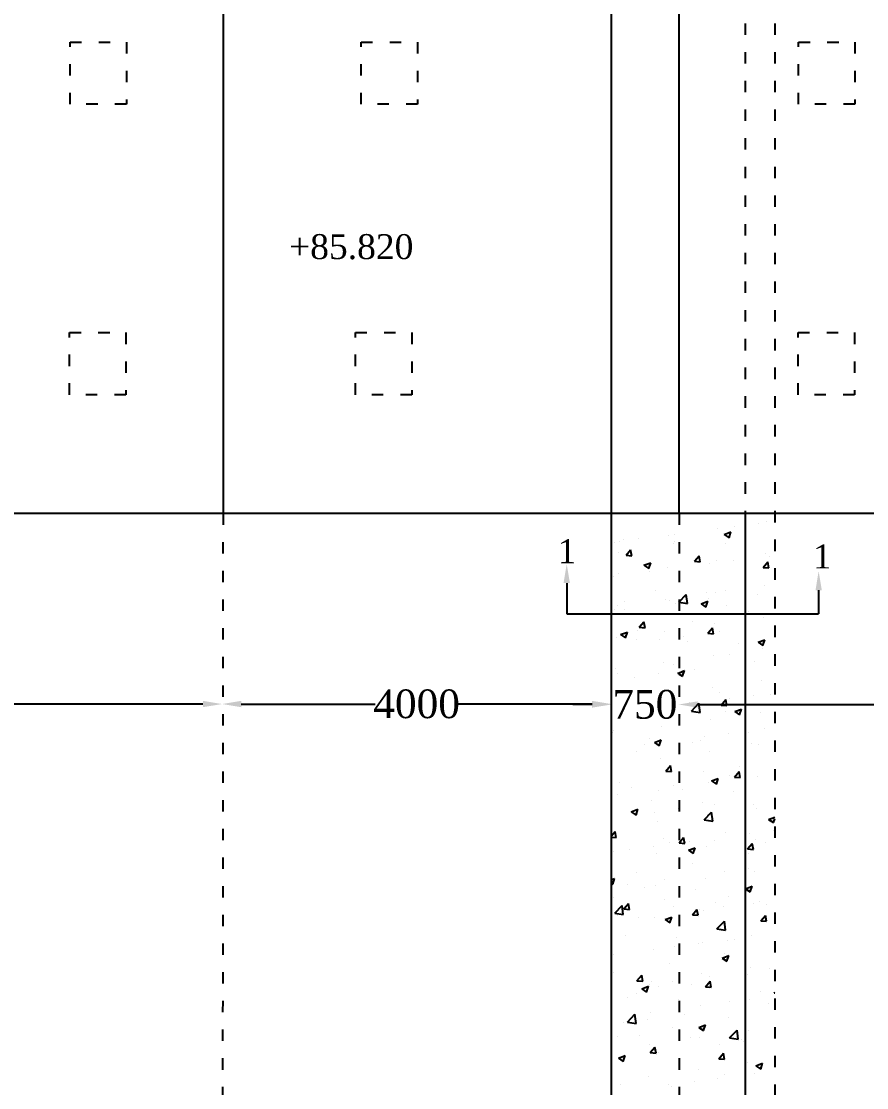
# Model space of a CAD drawing. Header units: millimetres. Extents: x -11858 to -3166, y -2910 to 2562.
# Drawn here: x -9889 to -9005, y -1494 to -379 of the extents above; entities that cross this region are included whole.
import ezdxf

# ---------------------------------------------------------------- set-up
doc = ezdxf.new("R2010")
doc.units = ezdxf.units.MM
doc.header["$MEASUREMENT"] = 0
doc.linetypes.add('ACAD_ISO03W100', pattern=[30, 12, -18])
for name, color, linetype in [('DIM', 5, 'Continuous'), ('DOT LINE', 3, 'ACAD_ISO03W100'), ('DWG. LINE', 1, 'Continuous'), ('HATCH', 2, 'Continuous'), ('TEXT', 7, 'Continuous')]:
    doc.layers.add(name, color=color, linetype=linetype)
doc.styles.get("Standard").update_dxf_attribs({"font": 'TIMES.TTF', "height": 30})

msp = doc.modelspace()

# ---------------------------------------------------------------- linework, layer by layer
at = {"layer": 'DIM', "color": 5}
for p, q in [((-9699, -1093), (-10222.7, -1093)), ((-9659, -1093), (-9518.8, -1093)), ((-9292, -1093), (-9432.2, -1093)), ((-9292, -1093.5), (-9312, -1093.5)), ((-9181.5, -1093.5), (-8956.5, -1093.5)), ((-9181.5, -1093.5), (-9161.5, -1093.5))]:
    msp.add_line(p, q, dxfattribs=at)
at = {"layer": 'DIM'}
for points in [[(-9318.5, -966.5), (-9318.5, -998.5)], [(-9055, -974), (-9055, -998.5)]]:
    msp.add_lwpolyline(points, dxfattribs=at)
for points in [[(-9321.8, -966.5), (-9318.5, -946.5), (-9315.2, -966.5)], [(-9058.3, -974), (-9055, -954), (-9051.7, -974)]]:
    msp.add_solid(points, dxfattribs=at)
at = {"layer": 'DIM', "color": 5}
for points in [[(-9699, -1089.7), (-9699, -1096.3), (-9679, -1093)], [(-9659, -1089.7), (-9659, -1096.3), (-9679, -1093)], [(-9292, -1089.7), (-9292, -1096.3), (-9272, -1093)], [(-9292, -1090.2), (-9292, -1096.8), (-9272, -1093.5)], [(-9181.5, -1090.2), (-9181.5, -1096.8), (-9201.5, -1093.5)], [(-9181.5, -1090.2), (-9181.5, -1096.8), (-9201.5, -1093.5)]]:
    msp.add_solid(points, dxfattribs=at)
at = {"layer": 'DOT LINE'}
for p, q in [((-9132, 39), (-9132, -893.5)), ((-9101, 39), (-9101, -1798.5)), ((-9838, -400.5), (-9779, -400.5)), ((-9838, -465.5), (-9838, -400.5)), ((-9779, -400.5), (-9779, -465.5)), ((-9533.5, -400.5), (-9474.5, -400.5)), ((-9533.5, -465.5), (-9533.5, -400.5)), ((-9474.5, -400.5), (-9474.5, -465.5)), ((-9076, -400.5), (-9017, -400.5)), ((-9076, -465.5), (-9076, -400.5)), ((-9017, -400.5), (-9017, -465.5)), ((-9779, -465.5), (-9838, -465.5)), ((-9474.5, -465.5), (-9533.5, -465.5)), ((-9017, -465.5), (-9076, -465.5)), ((-9838.5, -704.5), (-9779.5, -704.5)), ((-9838.5, -769.5), (-9838.5, -704.5)), ((-9779.5, -704.5), (-9779.5, -769.5)), ((-9539.5, -704.5), (-9480.5, -704.5)), ((-9539.5, -769.5), (-9539.5, -704.5)), ((-9480.5, -704.5), (-9480.5, -769.5)), ((-9076.5, -704.5), (-9017.5, -704.5)), ((-9076.5, -769.5), (-9076.5, -704.5)), ((-9017.5, -704.5), (-9017.5, -769.5)), ((-9779.5, -769.5), (-9838.5, -769.5)), ((-9480.5, -769.5), (-9539.5, -769.5)), ((-9017.5, -769.5), (-9076.5, -769.5)), ((-9678, -893.5), (-9679, -2285.6)), ((-9201, -893.5), (-9201, -1798.5))]:
    msp.add_line(p, q, dxfattribs=at)
at = {"layer": 'DWG. LINE'}
for p, q in [((-9678, 981.5), (-9678, -893.5)), ((-9272, 99), (-9272, -1798.5)), ((-9201, -893.5), (-9201, 39)), ((-11802, -893.5), (-6753.5, -893.5)), ((-9132, -893.5), (-9132, -893.5)), ((-9132, -893.5), (-9132, -1798.5)), ((-9318.5, -998.5), (-9055, -998.5))]:
    msp.add_line(p, q, dxfattribs=at)
at = {"layer": 'HATCH'}
for p, q in [((-9109.1, -902.2), (-9109.1, -902.2)), ((-9160.4, -909.3), (-9160.4, -909.3)), ((-9153.7, -915.7), (-9146.7, -913)), ((-9148.7, -919), (-9146.7, -913)), ((-9148.1, -914.6), (-9148.1, -914.6)), ((-9142.6, -907), (-9142.6, -907)), ((-9117.5, -903.7), (-9117.5, -903.7)), ((-9268.6, -923.6), (-9268.6, -923.6)), ((-9262.8, -923.2), (-9262.8, -923.2)), ((-9259.6, -920.9), (-9259.6, -920.9)), ((-9243.6, -920.3), (-9243.6, -920.3)), ((-9212.3, -916.8), (-9212.3, -916.8)), ((-9206.4, -924.6), (-9206.4, -924.6)), ((-9206.2, -923.1), (-9206.2, -923.1)), ((-9205.7, -915.4), (-9205.7, -915.4)), ((-9153.7, -915.7), (-9148.7, -919)), ((-9152.8, -925.4), (-9152.8, -925.4)), ((-9264.7, -934.6), (-9264.7, -934.6)), ((-9256.5, -937.4), (-9251.7, -931.7)), ((-9250.5, -938), (-9251.7, -931.7)), ((-9110.3, -935.5), (-9110.3, -935.5)), ((-9256.5, -937.4), (-9250.5, -937.9)), ((-9237.7, -947.9), (-9230.7, -945.2)), ((-9237.7, -947.9), (-9232.7, -951.3)), ((-9232.7, -951.3), (-9230.7, -945.2)), ((-9184.8, -943.7), (-9179.9, -938)), ((-9184.8, -943.7), (-9178.8, -944.2)), ((-9178.8, -944.2), (-9179.9, -938)), ((-9168.9, -946.5), (-9168.9, -946.5)), ((-9161.6, -942.5), (-9161.6, -942.5)), ((-9143.8, -943.2), (-9143.8, -943.2)), ((-9113, -950), (-9108.2, -944.2)), ((-9107.1, -950.5), (-9108.2, -944.2)), ((-9106, -938.2), (-9106, -938.2)), ((-9264.1, -956.4), (-9264.1, -956.4)), ((-9232, -954.8), (-9232, -954.8)), ((-9213.6, -950), (-9213.6, -950)), ((-9113, -950), (-9107.1, -950.5)), ((-9269.9, -959.8), (-9269.9, -959.8)), ((-9111.5, -968.8), (-9111.5, -968.8)), ((-9225.7, -974.2), (-9225.7, -974.2)), ((-9201, -986.2), (-9193.4, -978.3)), ((-9192.3, -987.8), (-9193.4, -978.3)), ((-9172.3, -976.5), (-9172.3, -976.5)), ((-9162.8, -975.8), (-9162.8, -975.8)), ((-9152.2, -974.3), (-9152.2, -974.3)), ((-9132.3, -977.6), (-9132.3, -977.6)), ((-9118.9, -978.8), (-9118.9, -978.8)), ((-9265.3, -989.7), (-9265.3, -989.7)), ((-9258, -985.4), (-9258, -985.4)), ((-9214.8, -983.3), (-9214.8, -983.3)), ((-9210.5, -984.3), (-9210.5, -984.3)), ((-9204.6, -987.7), (-9204.6, -987.7)), ((-9201.2, -986.4), (-9201, -986.2)), ((-9201.2, -986.4), (-9201, -986.4)), ((-9201, -986.4), (-9192.3, -987.8)), ((-9195.2, -985.9), (-9195.2, -985.9)), ((-9178, -988.2), (-9171, -985.5)), ((-9178, -988.2), (-9173.1, -991.5)), ((-9173.1, -991.5), (-9171, -985.5)), ((-9170.2, -982.6), (-9170.2, -982.6)), ((-9151.2, -989.9), (-9151.2, -989.9)), ((-9268.9, -994.3), (-9268.9, -994.3)), ((-9258.3, -994.2), (-9258.3, -994.2)), ((-9128.3, -996.2), (-9128.3, -996.2)), ((-9112.7, -1002.1), (-9112.7, -1002.1)), ((-9242.6, -1012.6), (-9237.8, -1006.9)), ((-9242.6, -1012.6), (-9236.6, -1013.2)), ((-9236.6, -1013.2), (-9237.8, -1006.9)), ((-9186.6, -1006.3), (-9186.6, -1006.3)), ((-9170.9, -1018.9), (-9166.1, -1013.2)), ((-9164.9, -1019.4), (-9166.1, -1013.2)), ((-9164, -1009.1), (-9164, -1009.1)), ((-9266.5, -1023), (-9266.5, -1023)), ((-9262.1, -1020.4), (-9255, -1017.7)), ((-9262.1, -1020.4), (-9257.1, -1023.8)), ((-9257.1, -1023.8), (-9255, -1017.7)), ((-9245.6, -1025.1), (-9245.6, -1025.1)), ((-9244.9, -1016.3), (-9244.9, -1016.3)), ((-9221.5, -1025.4), (-9221.5, -1025.4)), ((-9216, -1016.6), (-9216, -1016.6)), ((-9196.5, -1022.1), (-9196.5, -1022.1)), ((-9170.9, -1018.9), (-9164.9, -1019.4)), ((-9158.6, -1017.1), (-9158.6, -1017.1)), ((-9118.3, -1028.4), (-9111.3, -1025.7)), ((-9113.4, -1031.8), (-9111.3, -1025.7)), ((-9192.2, -1027.3), (-9192.2, -1027.3)), ((-9138.8, -1029.6), (-9138.8, -1029.6)), ((-9118.3, -1028.4), (-9113.4, -1031.8)), ((-9113.9, -1035.4), (-9113.9, -1035.4)), ((-9165.3, -1042.4), (-9165.3, -1042.4)), ((-9148.4, -1041.2), (-9148.4, -1041.2)), ((-9121.7, -1048.2), (-9121.7, -1048.2)), ((-9267.7, -1056.3), (-9267.7, -1056.3)), ((-9217.2, -1049.9), (-9217.2, -1049.9)), ((-9206.7, -1051.3), (-9206.7, -1051.3)), ((-9201, -1060.2), (-9195.4, -1058)), ((-9197.4, -1064), (-9195.4, -1058)), ((-9184.9, -1056.5), (-9184.9, -1056.5)), ((-9265, -1061.3), (-9265, -1061.3)), ((-9247.8, -1064.8), (-9247.8, -1064.8)), ((-9222.8, -1061.5), (-9222.8, -1061.5)), ((-9202.4, -1060.7), (-9201, -1060.2)), ((-9202.4, -1060.7), (-9201, -1061.6)), ((-9201, -1061.6), (-9197.4, -1064)), ((-9115.1, -1068.7), (-9115.1, -1068.7)), ((-9166.5, -1075.7), (-9166.5, -1075.7)), ((-9158.3, -1080.7), (-9158.3, -1080.7)), ((-9190.6, -1091.9), (-9190.6, -1091.9)), ((-9188, -1100.4), (-9180.2, -1092.2)), ((-9179.1, -1101.7), (-9180.2, -1092.2)), ((-9157, -1094.1), (-9152.2, -1088.4)), ((-9151, -1094.7), (-9152.2, -1088.4)), ((-9148, -1087.7), (-9148, -1087.7)), ((-9123, -1084.4), (-9123, -1084.4)), ((-9104.9, -1082.9), (-9104.9, -1082.9)), ((-9188, -1100.4), (-9179.1, -1101.7)), ((-9157, -1094.1), (-9151, -1094.7)), ((-9152.5, -1100.9), (-9152.5, -1100.9)), ((-9142.7, -1100.9), (-9135.7, -1098.3)), ((-9142.7, -1100.9), (-9137.7, -1104.3)), ((-9137.7, -1104.3), (-9135.7, -1098.3)), ((-9137.2, -1094.1), (-9137.2, -1094.1)), ((-9116.3, -1101.9), (-9116.3, -1101.9)), ((-9167.7, -1109), (-9167.7, -1109)), ((-9270.1, -1122.9), (-9270.1, -1122.9)), ((-9269.1, -1120.9), (-9269.1, -1120.9)), ((-9219.6, -1116.5), (-9219.6, -1116.5)), ((-9149.3, -1123.8), (-9149.3, -1123.8)), ((-9128.6, -1122.9), (-9128.6, -1122.9)), ((-9111.4, -1118.8), (-9111.4, -1118.8)), ((-9237.5, -1135.4), (-9237.5, -1135.4)), ((-9231.5, -1129.3), (-9231.5, -1129.3)), ((-9226.7, -1133.2), (-9219.7, -1130.5)), ((-9226.7, -1133.2), (-9221.7, -1136.6)), ((-9221.7, -1136.6), (-9219.7, -1130.5)), ((-9186.9, -1132.9), (-9186.9, -1132.9)), ((-9178.2, -1131.5), (-9178.2, -1131.5)), ((-9174.4, -1127.1), (-9174.4, -1127.1)), ((-9124.8, -1133.8), (-9124.8, -1133.8)), ((-9117.6, -1135.2), (-9117.6, -1135.2)), ((-9245.2, -1142.9), (-9245.2, -1142.9)), ((-9168.9, -1142.3), (-9168.9, -1142.3)), ((-9271.4, -1156.2), (-9271.4, -1156.2)), ((-9220.8, -1149.8), (-9220.8, -1149.8)), ((-9214.9, -1163.1), (-9210, -1157.3)), ((-9208.9, -1163.6), (-9210, -1157.3)), ((-9137.7, -1158.3), (-9137.7, -1158.3)), ((-9214.9, -1163.1), (-9208.9, -1163.6)), ((-9200.7, -1166.5), (-9200.7, -1166.5)), ((-9175.6, -1163.2), (-9175.6, -1163.2)), ((-9167, -1173.5), (-9160, -1170.8)), ((-9162, -1176.8), (-9160, -1170.8)), ((-9148.7, -1167.9), (-9148.7, -1167.9)), ((-9143.1, -1169.4), (-9138.3, -1163.6)), ((-9143.1, -1169.4), (-9137.2, -1169.9)), ((-9137.2, -1169.9), (-9138.3, -1163.6)), ((-9118.8, -1168.5), (-9118.8, -1168.5)), ((-9263.8, -1174.8), (-9263.8, -1174.8)), ((-9251, -1180.4), (-9251, -1180.4)), ((-9207, -1177.9), (-9207, -1177.9)), ((-9170.1, -1175.6), (-9170.1, -1175.6)), ((-9167, -1173.5), (-9162, -1176.8)), ((-9265.3, -1187.9), (-9265.3, -1187.9)), ((-9222.1, -1183.1), (-9222.1, -1183.1)), ((-9197.6, -1182.6), (-9197.6, -1182.6)), ((-9144.3, -1184.9), (-9144.3, -1184.9)), ((-9251, -1205.7), (-9244, -1203)), ((-9246, -1209.1), (-9244, -1203)), ((-9229.9, -1193.8), (-9229.9, -1193.8)), ((-9201.9, -1202.7), (-9201.9, -1202.7)), ((-9176.6, -1196), (-9176.6, -1196)), ((-9164.1, -1197.7), (-9164.1, -1197.7)), ((-9123.2, -1198.3), (-9123.2, -1198.3)), ((-9120, -1201.8), (-9120, -1201.8)), ((-9251, -1205.7), (-9246, -1209.1)), ((-9227, -1206), (-9227, -1206)), ((-9174.7, -1214.3), (-9166.9, -1206.2)), ((-9174.7, -1214.3), (-9165.8, -1215.7)), ((-9171.3, -1208.9), (-9171.3, -1208.9)), ((-9165.8, -1215.7), (-9166.9, -1206.2)), ((-9107.3, -1213.7), (-9101, -1211.3)), ((-9107.3, -1213.7), (-9102.3, -1217.1)), ((-9102.3, -1217.1), (-9101, -1213.1)), ((-9272, -1231.2), (-9267.9, -1226.3)), ((-9266.7, -1232.6), (-9267.9, -1226.3)), ((-9223.3, -1216.4), (-9223.3, -1216.4)), ((-9102.2, -1225.5), (-9102.2, -1225.5)), ((-9272, -1232.1), (-9266.7, -1232.6)), ((-9270.9, -1231.2), (-9270.9, -1231.2)), ((-9217.5, -1233.4), (-9217.5, -1233.4)), ((-9211.1, -1237.6), (-9211.1, -1237.6)), ((-9201, -1238.3), (-9196.2, -1232.6)), ((-9195, -1238.8), (-9196.2, -1232.6)), ((-9190.4, -1237.1), (-9190.4, -1237.1)), ((-9164.2, -1235.7), (-9164.2, -1235.7)), ((-9152.8, -1227.5), (-9152.8, -1227.5)), ((-9127.2, -1228.8), (-9127.2, -1228.8)), ((-9121.2, -1235.1), (-9121.2, -1235.1)), ((-9110.8, -1238), (-9110.8, -1238)), ((-9269.4, -1247.6), (-9269.4, -1247.6)), ((-9253.3, -1245.4), (-9253.3, -1245.4)), ((-9228.2, -1242.1), (-9228.2, -1242.1)), ((-9201, -1238.3), (-9195, -1238.8)), ((-9191.3, -1246), (-9184.3, -1243.3)), ((-9191.3, -1246), (-9186.4, -1249.3)), ((-9186.4, -1249.3), (-9184.3, -1243.3)), ((-9172.6, -1242.1), (-9172.6, -1242.1)), ((-9129.3, -1244.6), (-9124.4, -1238.8)), ((-9129.3, -1244.6), (-9123.3, -1245.1)), ((-9123.3, -1245.1), (-9124.4, -1238.8)), ((-9224.5, -1249.6), (-9224.5, -1249.6)), ((-9187.2, -1259.5), (-9187.2, -1259.5)), ((-9128.8, -1249.5), (-9128.8, -1249.5)), ((-9245.5, -1269.5), (-9245.5, -1269.5)), ((-9153.5, -1268.3), (-9153.5, -1268.3)), ((-9128.5, -1265), (-9128.5, -1265)), ((-9122.4, -1268.4), (-9122.4, -1268.4)), ((-9272, -1276.9), (-9268.4, -1275.5)), ((-9272, -1280.5), (-9270.4, -1281.6)), ((-9270.4, -1281.6), (-9268.4, -1275.5)), ((-9254.5, -1281.6), (-9254.5, -1281.6)), ((-9216.7, -1276.6), (-9216.7, -1276.6)), ((-9173.8, -1275.4), (-9173.8, -1275.4)), ((-9237, -1284.5), (-9237, -1284.5)), ((-9225.7, -1282.9), (-9225.7, -1282.9)), ((-9183.6, -1286.8), (-9183.6, -1286.8)), ((-9131.6, -1286.2), (-9124.6, -1283.5)), ((-9131.6, -1286.2), (-9126.7, -1289.6)), ((-9130.2, -1289.1), (-9130.2, -1289.1)), ((-9126.7, -1289.6), (-9124.6, -1283.5)), ((-9269.3, -1295.7), (-9269.3, -1295.7)), ((-9268.2, -1311.7), (-9260.4, -1303.6)), ((-9259.3, -1313.1), (-9260.4, -1303.6)), ((-9258.8, -1307.2), (-9254, -1301.5)), ((-9252.9, -1307.8), (-9254, -1301.5)), ((-9215.9, -1298), (-9215.9, -1298)), ((-9207.3, -1304.5), (-9207.3, -1304.5)), ((-9162.5, -1300.2), (-9162.5, -1300.2)), ((-9154.8, -1304.4), (-9154.8, -1304.4)), ((-9149, -1294.5), (-9149, -1294.5)), ((-9123.6, -1301.7), (-9123.6, -1301.7)), ((-9116.9, -1299.4), (-9116.9, -1299.4)), ((-9109.2, -1302.5), (-9109.2, -1302.5)), ((-9268.2, -1311.7), (-9259.3, -1313.1)), ((-9265.6, -1314.5), (-9265.6, -1314.5)), ((-9258.8, -1307.2), (-9252.9, -1307.8)), ((-9243, -1316), (-9243, -1316)), ((-9226.9, -1316.2), (-9226.9, -1316.2)), ((-9215.7, -1318.5), (-9208.7, -1315.8)), ((-9210.7, -1321.8), (-9208.7, -1315.8)), ((-9187.1, -1313.5), (-9182.3, -1307.8)), ((-9187.1, -1313.5), (-9181.1, -1314)), ((-9181.1, -1314), (-9182.3, -1307.8)), ((-9179.8, -1307.7), (-9179.8, -1307.7)), ((-9175, -1308.7), (-9175, -1308.7)), ((-9115.4, -1319.8), (-9110.6, -1314.1)), ((-9109.4, -1320.3), (-9110.6, -1314.1)), ((-9215.7, -1318.5), (-9210.7, -1321.8)), ((-9161.4, -1328.3), (-9153.6, -1320.2)), ((-9152.5, -1329.7), (-9153.6, -1320.2)), ((-9115.4, -1319.8), (-9109.4, -1320.3)), ((-9256.9, -1335.4), (-9256.9, -1335.4)), ((-9203.5, -1337.6), (-9203.5, -1337.6)), ((-9161.4, -1328.3), (-9152.5, -1329.7)), ((-9124.9, -1335), (-9124.9, -1335)), ((-9228.1, -1349.5), (-9228.1, -1349.5)), ((-9206.1, -1347.1), (-9206.1, -1347.1)), ((-9181.1, -1343.8), (-9181.1, -1343.8)), ((-9176.2, -1342), (-9176.2, -1342)), ((-9150.1, -1339.9), (-9150.1, -1339.9)), ((-9143.2, -1338.9), (-9143.2, -1338.9)), ((-9269.3, -1355.5), (-9269.3, -1355.5)), ((-9156, -1358.8), (-9149, -1356.1)), ((-9156, -1358.8), (-9151, -1362.1)), ((-9153.1, -1354.2), (-9153.1, -1354.2)), ((-9151, -1362.1), (-9149, -1356.1)), ((-9211.4, -1364.2), (-9211.4, -1364.2)), ((-9126.1, -1368.3), (-9126.1, -1368.3)), ((-9106.4, -1370), (-9106.4, -1370)), ((-9269.7, -1374.2), (-9269.7, -1374.2)), ((-9245, -1382.5), (-9240.1, -1376.7)), ((-9245, -1382.5), (-9239, -1383)), ((-9239, -1383), (-9240.1, -1376.7)), ((-9229.4, -1382.8), (-9229.4, -1382.8)), ((-9177.4, -1375.3), (-9177.4, -1375.3)), ((-9173.2, -1388.7), (-9168.4, -1383)), ((-9169.5, -1378.3), (-9169.5, -1378.3)), ((-9167.3, -1389.3), (-9168.4, -1383)), ((-9129.1, -1376.1), (-9129.1, -1376.1)), ((-9240, -1391), (-9233, -1388.3)), ((-9240, -1391), (-9235, -1394.4)), ((-9235, -1394.4), (-9233, -1388.3)), ((-9232.4, -1386.6), (-9232.4, -1386.6)), ((-9223, -1388.7), (-9223, -1388.7)), ((-9207.4, -1383.3), (-9207.4, -1383.3)), ((-9187.5, -1386.1), (-9187.5, -1386.1)), ((-9173.2, -1388.7), (-9167.3, -1389.3)), ((-9169.6, -1391), (-9169.6, -1391)), ((-9116.2, -1393.2), (-9116.2, -1393.2)), ((-9255.3, -1399.9), (-9255.3, -1399.9)), ((-9245.8, -1396.2), (-9245.8, -1396.2)), ((-9201.9, -1402.2), (-9201.9, -1402.2)), ((-9148.5, -1404.4), (-9148.5, -1404.4)), ((-9127.3, -1401.6), (-9127.3, -1401.6)), ((-9101.5, -1395), (-9101, -1394.4)), ((-9101.5, -1395), (-9101, -1395.1)), ((-9230.6, -1416.1), (-9230.6, -1416.1)), ((-9178.6, -1408.6), (-9178.6, -1408.6)), ((-9132.7, -1409.4), (-9132.7, -1409.4)), ((-9107.6, -1406.1), (-9107.6, -1406.1)), ((-9258.7, -1426), (-9258.7, -1426)), ((-9254.9, -1425.7), (-9247.1, -1417.6)), ((-9254.9, -1425.7), (-9246, -1427.1)), ((-9246, -1427.1), (-9247.1, -1417.6)), ((-9233.7, -1422.7), (-9233.7, -1422.7)), ((-9195.8, -1417.7), (-9195.8, -1417.7)), ((-9149.3, -1421.1), (-9149.3, -1421.1)), ((-9207.6, -1431.1), (-9207.6, -1431.1)), ((-9180.3, -1431.3), (-9173.3, -1428.6)), ((-9180.3, -1431.3), (-9175.3, -1434.6)), ((-9175.3, -1434.6), (-9173.3, -1428.6)), ((-9148.2, -1442.2), (-9140.4, -1434.1)), ((-9139.3, -1443.6), (-9140.4, -1434.1)), ((-9128.5, -1434.8), (-9128.5, -1434.8)), ((-9265.9, -1441.2), (-9265.9, -1441.2)), ((-9242.9, -1439.6), (-9242.9, -1439.6)), ((-9231.8, -1449.4), (-9231.8, -1449.4)), ((-9189.5, -1441.8), (-9189.5, -1441.8)), ((-9179.9, -1441.9), (-9179.9, -1441.9)), ((-9159, -1448.9), (-9159, -1448.9)), ((-9148.2, -1442.2), (-9139.3, -1443.6)), ((-9136.1, -1444.1), (-9136.1, -1444.1)), ((-9134, -1445.6), (-9134, -1445.6)), ((-9264.3, -1463.5), (-9257.3, -1460.8)), ((-9259.4, -1466.9), (-9257.3, -1460.8)), ((-9231.1, -1457.7), (-9226.3, -1451.9)), ((-9231.1, -1457.7), (-9225.1, -1458.2)), ((-9225.1, -1458.2), (-9226.3, -1451.9)), ((-9222.1, -1457.2), (-9222.1, -1457.2)), ((-9159.4, -1464), (-9154.5, -1458.2)), ((-9153.4, -1464.5), (-9154.5, -1458.2)), ((-9264.3, -1463.5), (-9259.4, -1466.9)), ((-9260, -1462.2), (-9260, -1462.2)), ((-9159.4, -1464), (-9153.4, -1464.5)), ((-9129.7, -1468.1), (-9129.7, -1468.1)), ((-9120.6, -1471.5), (-9113.6, -1468.8)), ((-9120.6, -1471.5), (-9115.6, -1474.9)), ((-9115.6, -1474.9), (-9113.6, -1468.8)), ((-9233, -1482.7), (-9233, -1482.7)), ((-9181.1, -1475.2), (-9181.1, -1475.2)), ((-9153.4, -1480.8), (-9153.4, -1480.8)), ((-9122.4, -1480), (-9122.4, -1480)), ((-9262.4, -1490.7), (-9262.4, -1490.7)), ((-9211.7, -1490.8), (-9211.7, -1490.8)), ((-9209, -1492.9), (-9209, -1492.9)), ((-9185.3, -1488.3), (-9185.3, -1488.3)), ((-9160.3, -1485), (-9160.3, -1485))]:
    msp.add_line(p, q, dxfattribs=at)

# ---------------------------------------------------------------- texts
at = {"layer": 'DIM', "color": 4, "char_height": 30, "attachment_point": 5}
for s, insert in [('\\A1;4000', (-9475.5, -1093)), ('\\A1;750', (-9236.8, -1093.5))]:
    msp.add_mtext(s, dxfattribs=dict(at, insert=insert))
at = {"layer": 'TEXT'}
for s, height, p in [('+85.820', 26, (-9609, -627.5)), ('1', 25.2, (-9327.8, -945.7)), ('1', 25.2, (-9060.8, -951.2))]:
    msp.add_text(s, height=height, dxfattribs=at).set_placement(p)

doc.saveas('drawing.dxf')
